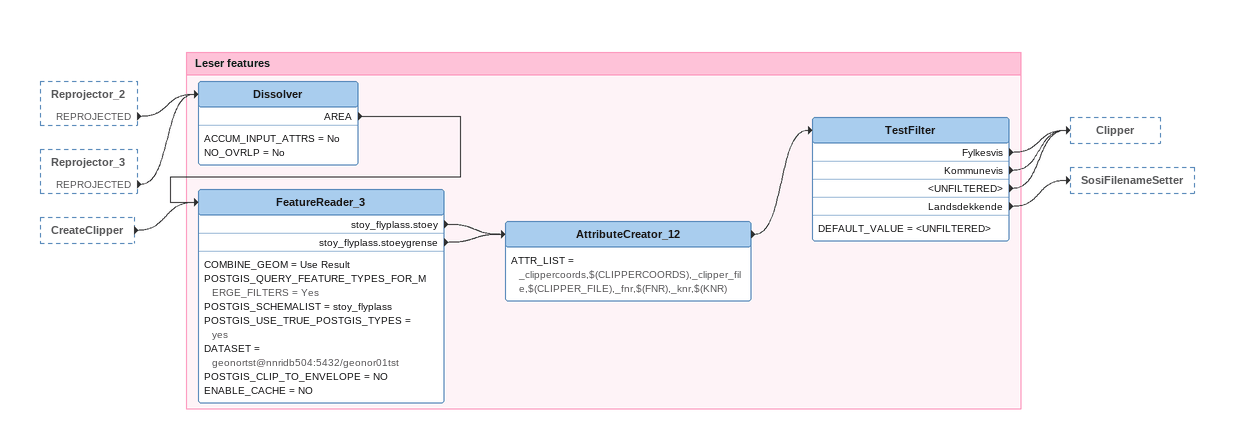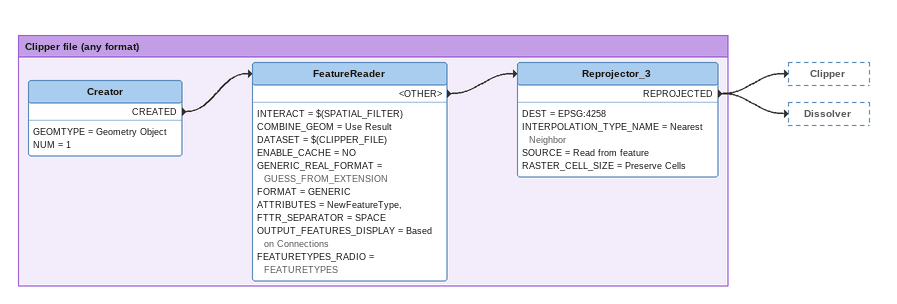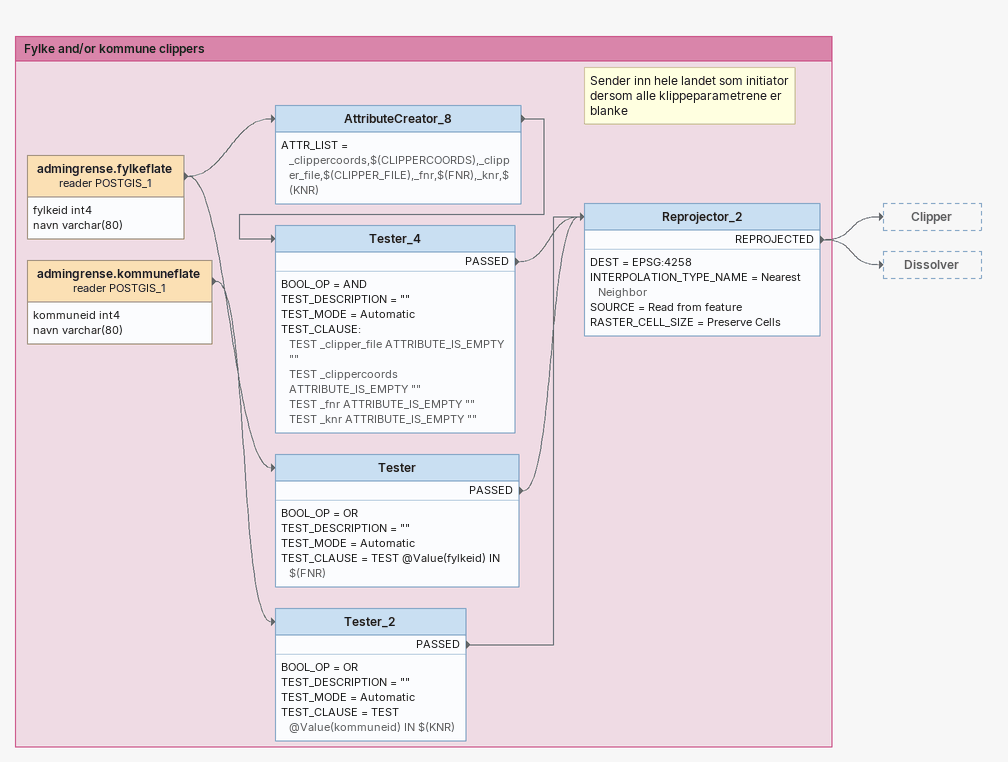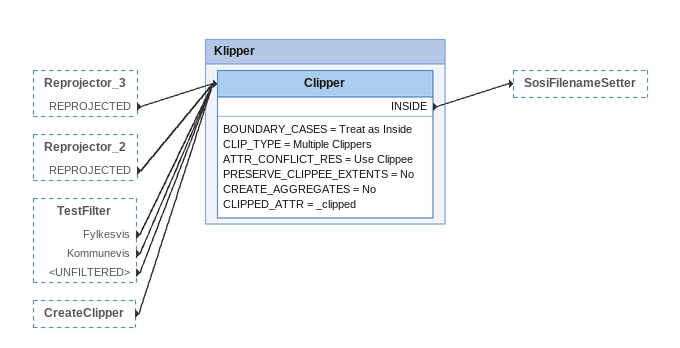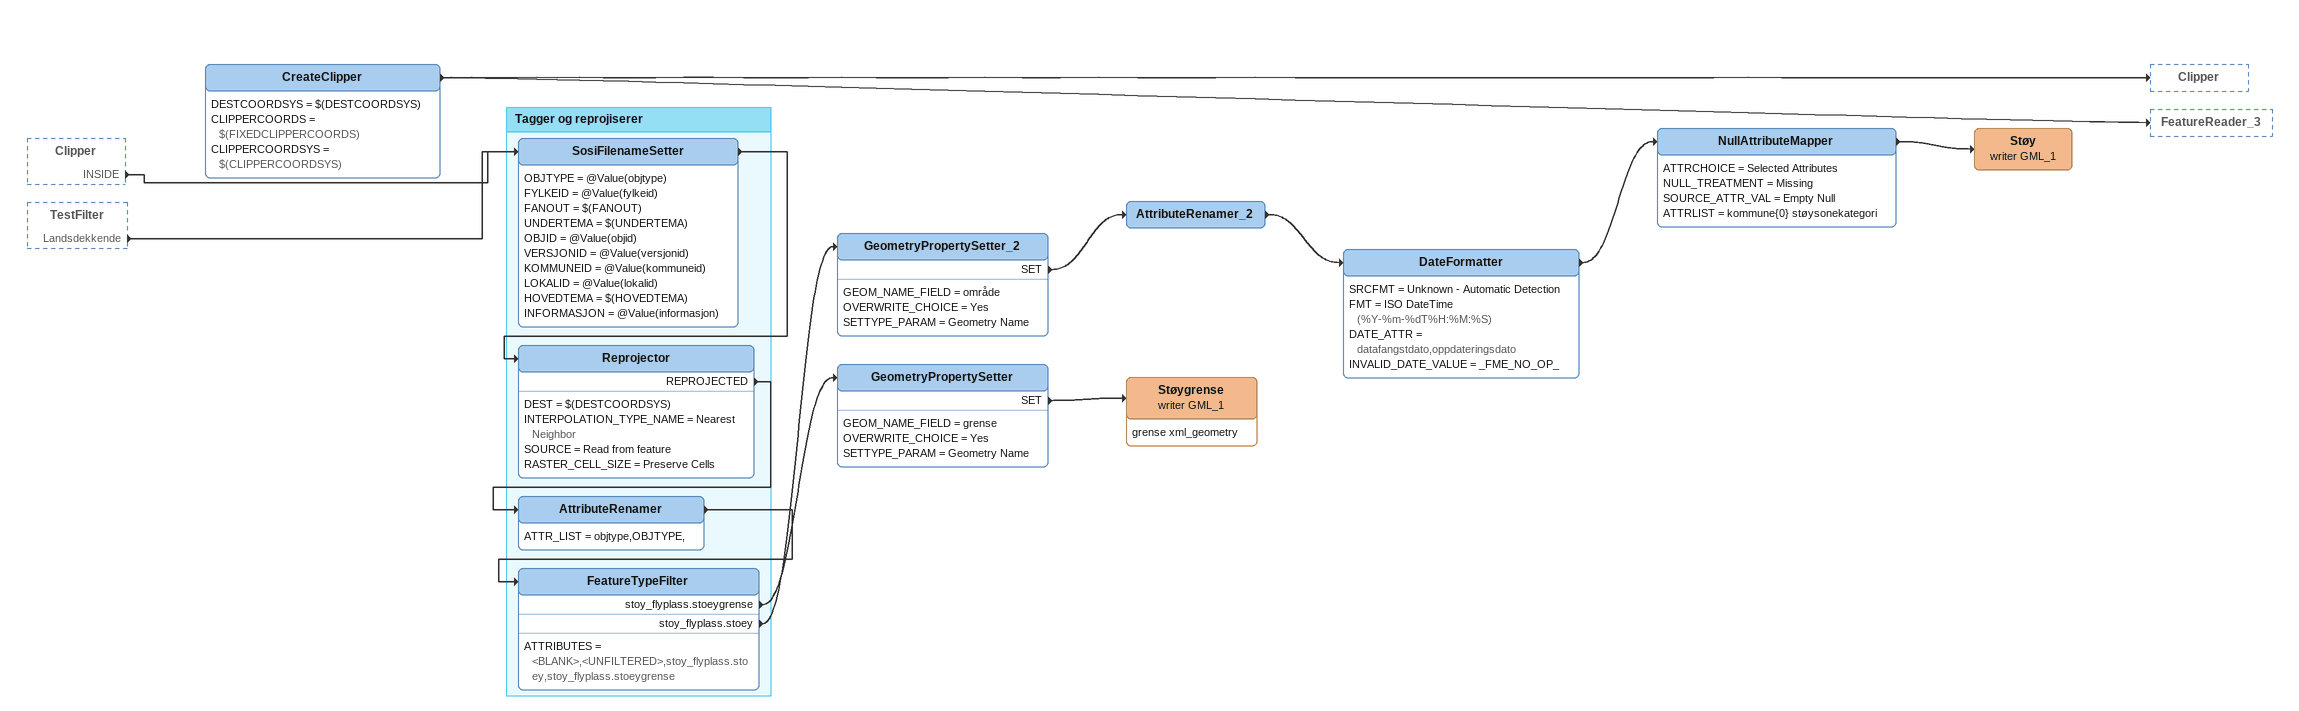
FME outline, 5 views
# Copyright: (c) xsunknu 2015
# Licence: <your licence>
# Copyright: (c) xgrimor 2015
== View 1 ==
Reprojector_2 [outside]
    REPROJECTED -> Dissolver
Reprojector_3 [outside]
    REPROJECTED -> Dissolver
CreateClipper [outside]
    -> FeatureReader_3

Bookmark: Leser features
Dissolver
    ACCUM_INPUT_ATTRS = No
    NO_OVRLP = No
    AREA -> FeatureReader_3
FeatureReader_3
    COMBINE_GEOM = Use Result
    POSTGIS_QUERY_FEATURE_TYPES_FOR_MERGE_FILTERS = Yes
    POSTGIS_SCHEMALIST = stoy_flyplass
    POSTGIS_USE_TRUE_POSTGIS_TYPES = yes
    DATASET = geonortst@nnridb504:5432/geonor01tst
    POSTGIS_CLIP_TO_ENVELOPE = NO
    ENABLE_CACHE = NO
    stoy_flyplass.stoey -> AttributeCreator_12
    stoy_flyplass.stoeygrense -> AttributeCreator_12
AttributeCreator_12
    ATTR_LIST = _clippercoords,$(CLIPPERCOORDS),_clipper_file,$(CLIPPER_FILE),_fnr,$(FNR),_knr,$(KNR)
    -> TestFilter
TestFilter
    DEFAULT_VALUE = <UNFILTERED>
    Fylkesvis -> Clipper
    Kommunevis -> Clipper
    <UNFILTERED> -> Clipper
    Landsdekkende -> SosiFilenameSetter

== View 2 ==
Bookmark: Clipper file (any format)
Creator
    GEOMTYPE = Geometry Object
    NUM = 1
    CREATED -> FeatureReader
FeatureReader
    INTERACT = $(SPATIAL_FILTER)
    COMBINE_GEOM = Use Result
    DATASET = $(CLIPPER_FILE)
    ENABLE_CACHE = NO
    GENERIC_REAL_FORMAT = GUESS_FROM_EXTENSION
    FORMAT = GENERIC
    ATTRIBUTES = NewFeatureType,
    FTTR_SEPARATOR = SPACE
    OUTPUT_FEATURES_DISPLAY = Based on Connections
    FEATURETYPES_RADIO = FEATURETYPES
    <OTHER> -> Reprojector_3
Reprojector_3
    DEST = EPSG:4258
    INTERPOLATION_TYPE_NAME = Nearest Neighbor
    SOURCE = Read from feature
    RASTER_CELL_SIZE = Preserve Cells
    REPROJECTED -> Clipper
    REPROJECTED -> Dissolver

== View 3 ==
Bookmark: Fylke and/or kommune clippers
admingrense.fylkeflate (reader POSTGIS_1)
    attributes: fylkeid int4, navn varchar(80)
    -> Tester
    -> AttributeCreator_8
AttributeCreator_8
    ATTR_LIST = _clippercoords,$(CLIPPERCOORDS),_clipper_file,$(CLIPPER_FILE),_fnr,$(FNR),_knr,$(KNR)
    -> Tester_4
Tester_4
    BOOL_OP = AND
    TEST_DESCRIPTION = ""
    TEST_MODE = Automatic
    TEST_CLAUSE:
      TEST _clipper_file ATTRIBUTE_IS_EMPTY ""
      TEST _clippercoords ATTRIBUTE_IS_EMPTY ""
      TEST _fnr ATTRIBUTE_IS_EMPTY ""
      TEST _knr ATTRIBUTE_IS_EMPTY ""
    PASSED -> Reprojector_2
Tester
    BOOL_OP = OR
    TEST_DESCRIPTION = ""
    TEST_MODE = Automatic
    TEST_CLAUSE = TEST @Value(fylkeid) IN $(FNR)
    PASSED -> Reprojector_2
admingrense.kommuneflate (reader POSTGIS_1)
    attributes: kommuneid int4, navn varchar(80)
    -> Tester_2
Tester_2
    BOOL_OP = OR
    TEST_DESCRIPTION = ""
    TEST_MODE = Automatic
    TEST_CLAUSE = TEST @Value(kommuneid) IN $(KNR)
    PASSED -> Reprojector_2
Note: Sender inn hele landet som initiator / dersom alle klippeparametrene er / blanke
Reprojector_2
    DEST = EPSG:4258
    INTERPOLATION_TYPE_NAME = Nearest Neighbor
    SOURCE = Read from feature
    RASTER_CELL_SIZE = Preserve Cells
    REPROJECTED -> Clipper
    REPROJECTED -> Dissolver

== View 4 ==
Reprojector_3 [outside]
    REPROJECTED -> Clipper
Reprojector_2 [outside]
    REPROJECTED -> Clipper
TestFilter [outside]
    Fylkesvis -> Clipper
    Kommunevis -> Clipper
    <UNFILTERED> -> Clipper
CreateClipper [outside]
    -> Clipper

Bookmark: Klipper
Clipper
    BOUNDARY_CASES = Treat as Inside
    CLIP_TYPE = Multiple Clippers
    ATTR_CONFLICT_RES = Use Clippee
    PRESERVE_CLIPPEE_EXTENTS = No
    CREATE_AGGREGATES = No
    CLIPPED_ATTR = _clipped
    INSIDE -> SosiFilenameSetter

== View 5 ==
Clipper [outside]
    INSIDE -> SosiFilenameSetter
TestFilter [outside]
    Landsdekkende -> SosiFilenameSetter
CreateClipper
    DESTCOORDSYS = $(DESTCOORDSYS)
    CLIPPERCOORDS = $(FIXEDCLIPPERCOORDS)
    CLIPPERCOORDSYS = $(CLIPPERCOORDSYS)
    -> Clipper
    -> FeatureReader_3
GeometryPropertySetter_2
    GEOM_NAME_FIELD = område
    OVERWRITE_CHOICE = Yes
    SETTYPE_PARAM = Geometry Name
    SET -> AttributeRenamer_2
AttributeRenamer_2
    -> DateFormatter
DateFormatter
    SRCFMT = Unknown - Automatic Detection
    FMT = ISO DateTime (%Y-%m-%dT%H:%M:%S)
    DATE_ATTR = datafangstdato,oppdateringsdato
    INVALID_DATE_VALUE = _FME_NO_OP_
    -> NullAttributeMapper
NullAttributeMapper
    ATTRCHOICE = Selected Attributes
    NULL_TREATMENT = Missing
    SOURCE_ATTR_VAL = Empty Null
    ATTRLIST = kommune{0} støysonekategori
    -> Støy (writer GML_1)
Støy (writer GML_1)
GeometryPropertySetter
    GEOM_NAME_FIELD = grense
    OVERWRITE_CHOICE = Yes
    SETTYPE_PARAM = Geometry Name
    SET -> Støygrense (writer GML_1)
Støygrense (writer GML_1)
    attributes: grense xml_geometry

Bookmark: Tagger og reprojiserer
SosiFilenameSetter
    OBJTYPE = @Value(objtype)
    FYLKEID = @Value(fylkeid)
    FANOUT = $(FANOUT)
    UNDERTEMA = $(UNDERTEMA)
    OBJID = @Value(objid)
    VERSJONID = @Value(versjonid)
    KOMMUNEID = @Value(kommuneid)
    LOKALID = @Value(lokalid)
    HOVEDTEMA = $(HOVEDTEMA)
    INFORMASJON = @Value(informasjon)
    -> Reprojector
Reprojector
    DEST = $(DESTCOORDSYS)
    INTERPOLATION_TYPE_NAME = Nearest Neighbor
    SOURCE = Read from feature
    RASTER_CELL_SIZE = Preserve Cells
    REPROJECTED -> AttributeRenamer
AttributeRenamer
    ATTR_LIST = objtype,OBJTYPE,
    -> FeatureTypeFilter
FeatureTypeFilter
    ATTRIBUTES = <BLANK>,<UNFILTERED>,stoy_flyplass.stoey,stoy_flyplass.stoeygrense
    stoy_flyplass.stoeygrense -> GeometryPropertySetter
    stoy_flyplass.stoey -> GeometryPropertySetter_2
